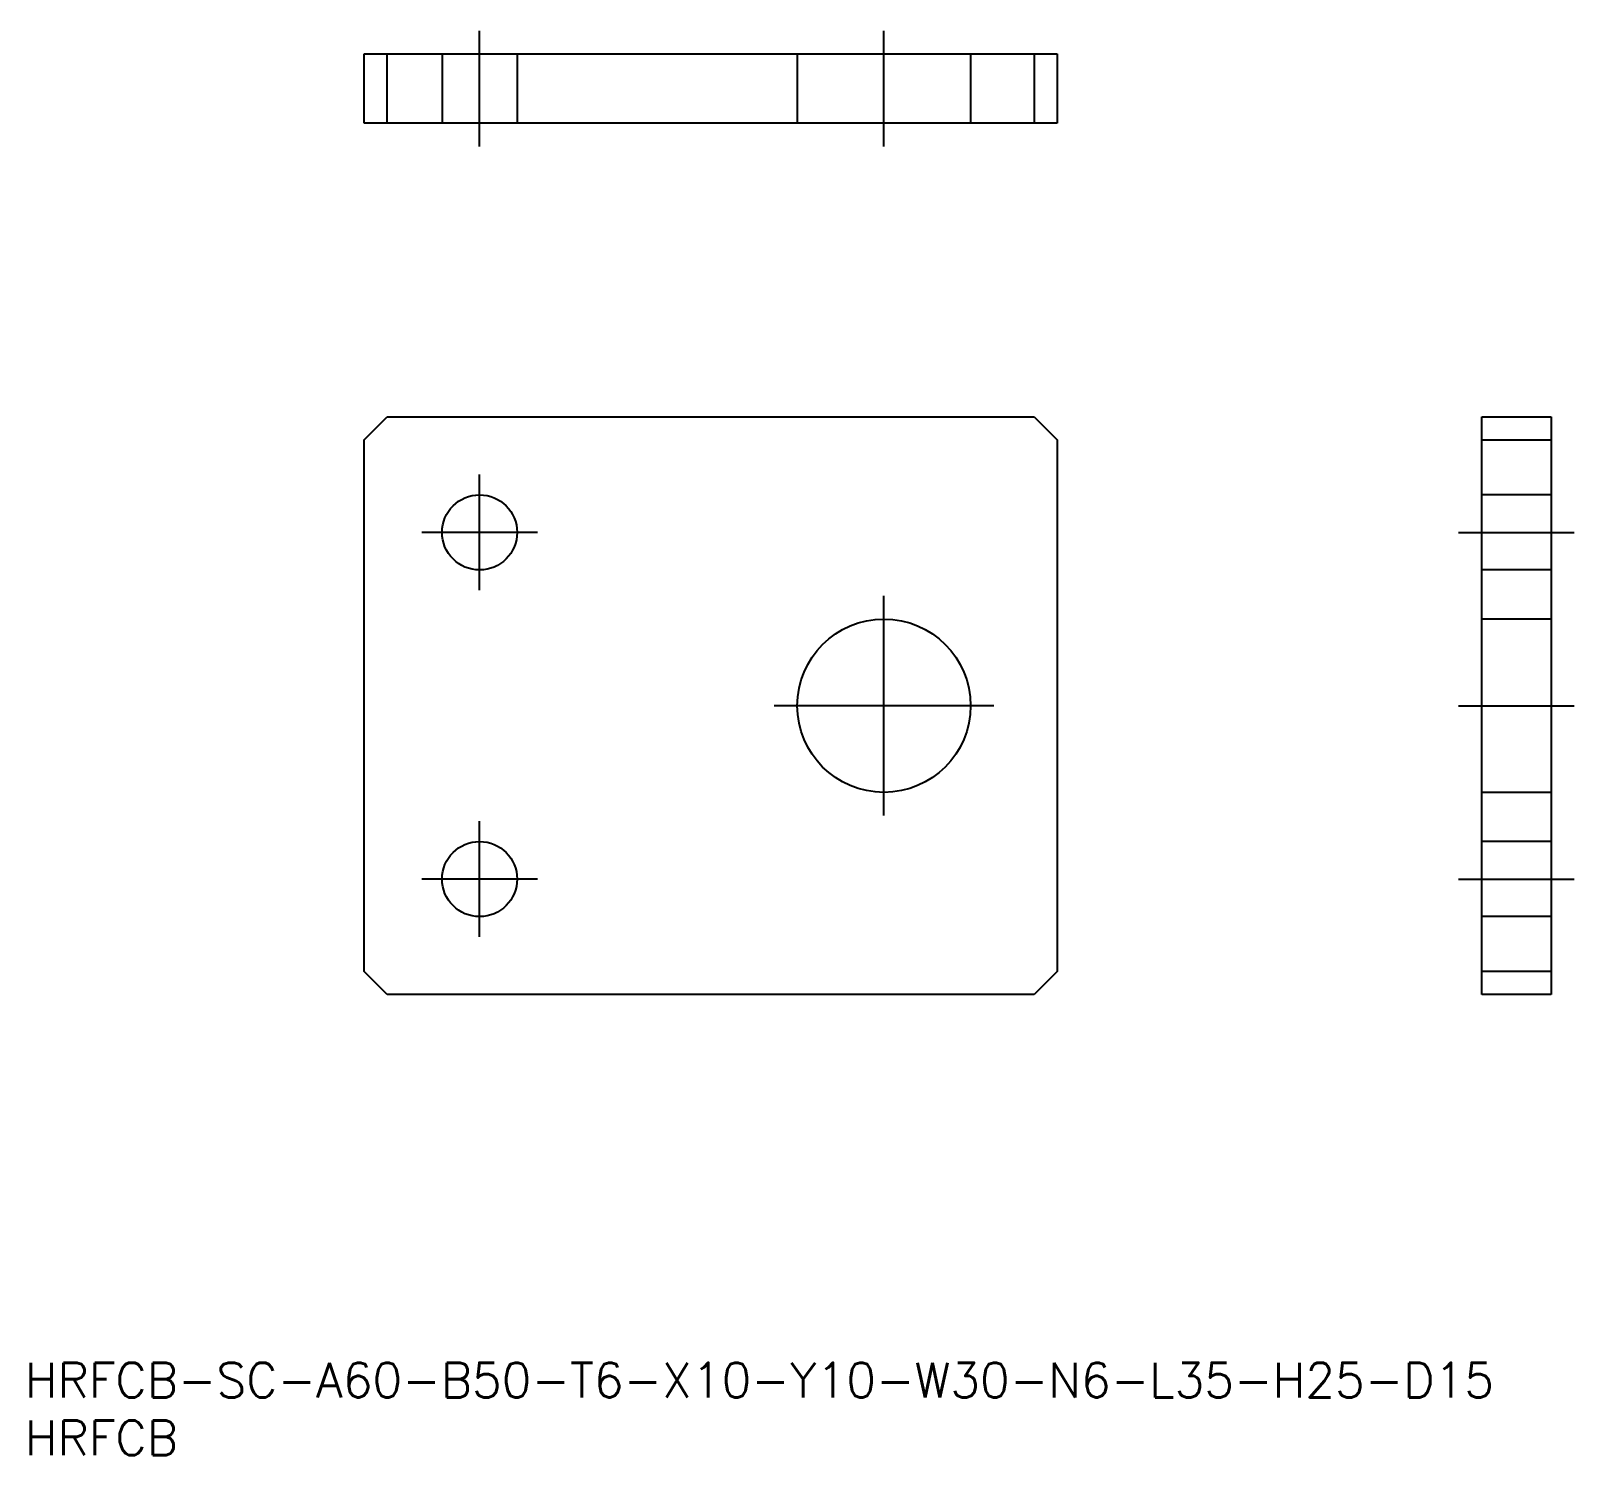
# Model space of a CAD drawing. Extents: x 1 to 134, y 0 to 123.
import ezdxf

# ---------------------------------------------------------------- set-up
doc = ezdxf.new("R2010")
doc.units = 0
doc.linetypes.add('CENTER', pattern=[50.8, 31.75, -6.35, 6.35, -6.35])
doc.linetypes.add('DASHED', pattern=[19.05, 12.7, -6.35])
doc.layers.get('0').update_dxf_attribs({"linetype": 'CONTINUOUS'})
doc.layers.add('CENTER', color=1, linetype='CENTER')
doc.styles.get("Standard").update_dxf_attribs({"font": 'txt.shx', "height": 3, "bigfont": 'bigfont.shx'})

# ---------------------------------------------------------------- blocks, each defined once
blk = doc.blocks.new('*U1')
at = {"color": 7, "linetype": 'CONTINUOUS'}
blk.add_text('HRFCB-SC-A60-B50-T6-X10-Y10-W30-N6-L35-H25-D15', height=3, dxfattribs=at).set_placement((0, 5))
blk = doc.blocks.new('*U2')
at = {"color": 7, "linetype": 'CONTINUOUS'}
blk.add_text('HRFCB', height=3, dxfattribs=at).set_placement((0, 0))

msp = doc.modelspace()

# ---------------------------------------------------------------- linework, layer by layer
at = {"color": 7, "linetype": 'CONTINUOUS'}
for p, q in [((29.352956, 121.244844), (89.352956, 121.244844)), ((29.352956, 115.244844), (29.352956, 121.244844)), ((31.352956, 115.244844), (31.352956, 121.244844)), ((87.352956, 121.244844), (87.352956, 115.244844)), ((89.352956, 121.244844), (89.352956, 115.244844)), ((89.352956, 115.244844), (29.352956, 115.244844)), ((29.352956, 87.846475), (31.352956, 89.846475)), ((31.352956, 89.846475), (87.352956, 89.846475)), ((87.352956, 89.846475), (89.352956, 87.846475)), ((126.095241, 89.846475), (132.095241, 89.846475)), ((126.095241, 39.846475), (126.095241, 89.846475)), ((132.095241, 89.846475), (132.095241, 39.846475)), ((29.352956, 41.846475), (29.352956, 87.846475)), ((89.352956, 87.846475), (89.352956, 41.846475)), ((126.095241, 87.846475), (132.095241, 87.846475)), ((31.352956, 39.846475), (29.352956, 41.846475)), ((89.352956, 41.846475), (87.352956, 39.846475)), ((132.095241, 41.846475), (126.095241, 41.846475)), ((87.352956, 39.846475), (31.352956, 39.846475)), ((132.095241, 39.846475), (126.095241, 39.846475))]:
    msp.add_line(p, q, dxfattribs=at)
at = {"color": 3, "linetype": 'DASHED'}
for p, q in [((36.102956, 121.244844), (36.102956, 115.244844)), ((42.602956, 121.244844), (42.602956, 115.244844)), ((66.852956, 121.244844), (66.852956, 115.244844)), ((81.852956, 121.244844), (81.852956, 115.244844)), ((132.095241, 83.096475), (126.095241, 83.096475)), ((132.095241, 76.596475), (126.095241, 76.596475)), ((132.095241, 72.346475), (126.095241, 72.346475)), ((132.095241, 57.346475), (126.095241, 57.346475)), ((132.095241, 53.096475), (126.095241, 53.096475)), ((132.095241, 46.596475), (126.095241, 46.596475))]:
    msp.add_line(p, q, dxfattribs=at)
at = {"color": 7, "linetype": 'CONTINUOUS'}
for centre, radius in [((39.352956, 79.846475), 3.25), ((74.352956, 64.846475), 7.5), ((39.352956, 49.846475), 3.25)]:
    msp.add_circle(centre, radius, dxfattribs=at)
at = {"layer": 'CENTER', "color": 1, "linetype": 'CENTER'}
for p, q in [((39.352956, 113.244844), (39.352956, 123.244844)), ((74.352956, 113.244844), (74.352956, 123.244844)), ((39.352956, 74.846475), (39.352956, 84.846475)), ((44.352956, 79.846475), (34.352956, 79.846475)), ((124.095241, 79.846475), (134.095241, 79.846475)), ((74.352956, 55.346475), (74.352956, 74.346475)), ((83.852956, 64.846475), (64.852956, 64.846475)), ((124.095241, 64.846475), (134.095241, 64.846475)), ((39.352956, 44.846475), (39.352956, 54.846475)), ((44.352956, 49.846475), (34.352956, 49.846475)), ((124.095241, 49.846475), (134.095241, 49.846475))]:
    msp.add_line(p, q, dxfattribs=at)

# ---------------------------------------------------------------- block references
at = {"color": 7, "linetype": 'CONTINUOUS'}
for name in ['*U1', '*U2']:
    msp.add_blockref(name, (0, 0), dxfattribs=at)

doc.saveas('drawing.dxf')
